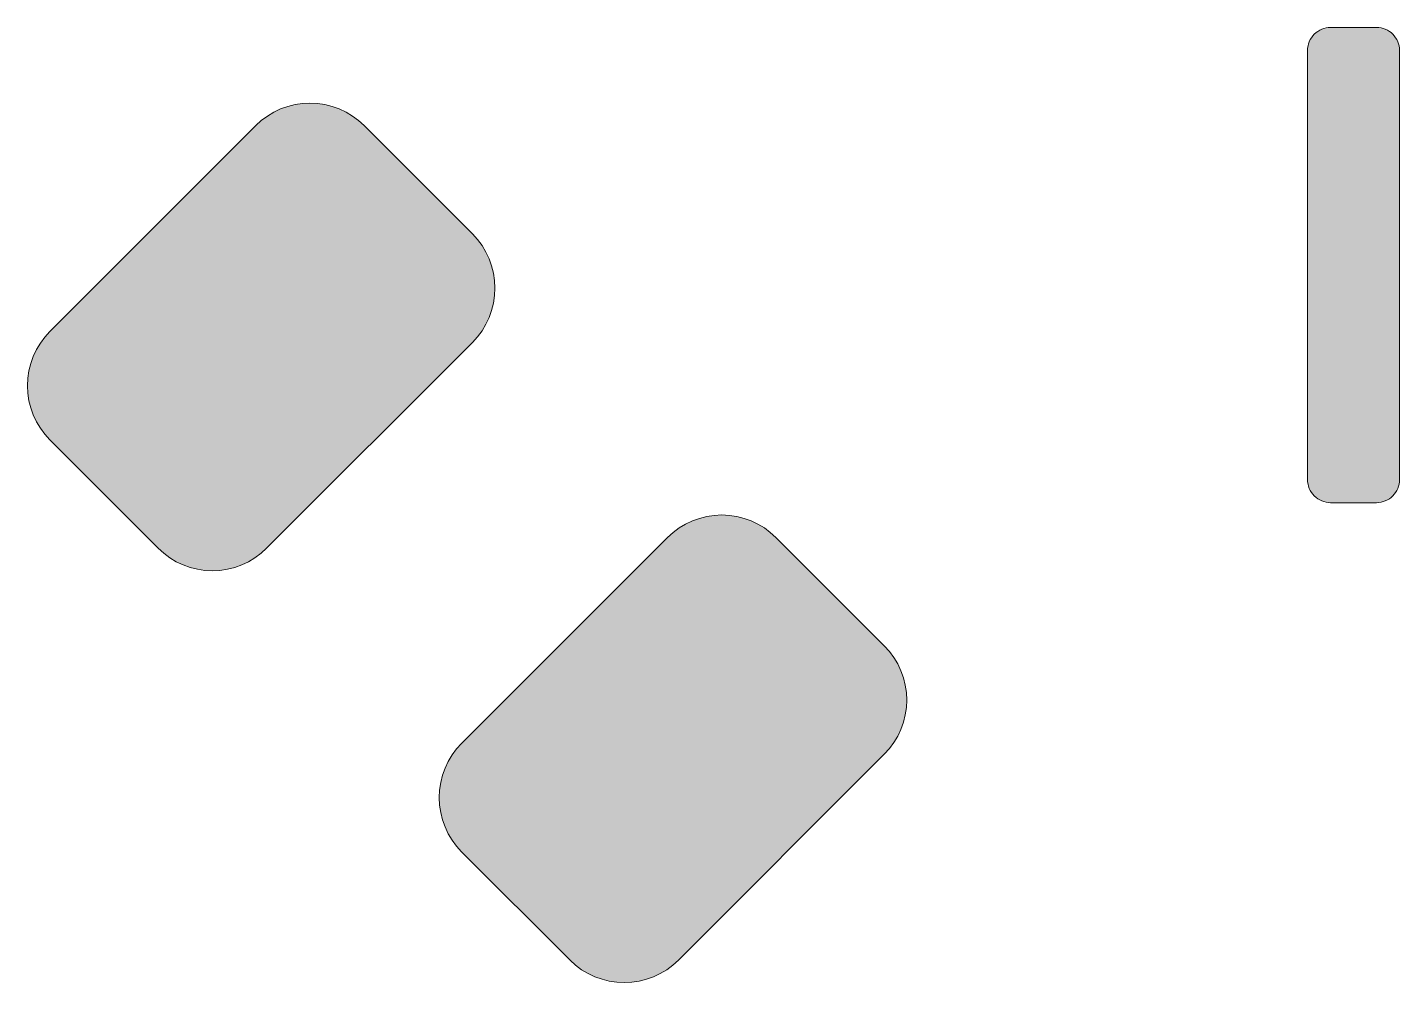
# Model space of a CAD drawing. Header units: millimetres. Extents: x -16.3 to 39.6, y -103.9 to -60.4.
# Drawn here: x 2.142 to 6.618, y -99.038 to -95.922 of the extents above; entities that cross this region are included whole.
import ezdxf

# ---------------------------------------------------------------- set-up
doc = ezdxf.new("R2010")
doc.units = ezdxf.units.MM
doc.header["$MEASUREMENT"] = 0
doc.layers.add('Camada 1', color=7, linetype='Continuous')

msp = doc.modelspace()

# ---------------------------------------------------------------- hatches: boundary and pattern name
at = {"layer": 'Camada 1', "true_color": 0x840000}
h = msp.add_hatch(color=16, dxfattribs=at)
edge = h.paths.add_edge_path()
edge.add_spline(control_points=[(6.5505, -95.9228), (6.5505, -95.9228), (6.5579, -95.9238), (6.5579, -95.9238), (6.5579, -95.9238), (6.565, -95.9256), (6.565, -95.9256), (6.565, -95.9256), (6.5719, -95.9281), (6.5719, -95.9281), (6.5719, -95.9281), (6.5787, -95.9312), (6.5787, -95.9312), (6.5787, -95.9312), (6.5851, -95.935), (6.5851, -95.935), (6.5851, -95.935), (6.5909, -95.9393), (6.5909, -95.9393), (6.5909, -95.9393), (6.5963, -95.9444), (6.5963, -95.9444), (6.5963, -95.9444), (6.6013, -95.9497), (6.6013, -95.9497), (6.6013, -95.9497), (6.6057, -95.9558), (6.6057, -95.9558), (6.6057, -95.9558), (6.6095, -95.9619), (6.6095, -95.9619), (6.6095, -95.9619), (6.6125, -95.9688), (6.6125, -95.9688), (6.6125, -95.9688), (6.6151, -95.9756), (6.6151, -95.9756), (6.6151, -95.9756), (6.6168, -95.9827), (6.6168, -95.9827), (6.6168, -95.9827), (6.6178, -95.9901), (6.6178, -95.9901), (6.6178, -95.9901), (6.6184, -95.9975), (6.6184, -95.9975), (6.6184, -95.9975), (6.6184, -97.3973), (6.6184, -97.3973), (6.6184, -97.3973), (6.6178, -97.4046), (6.6178, -97.4046), (6.6178, -97.4046), (6.6168, -97.412), (6.6168, -97.412), (6.6168, -97.412), (6.6151, -97.4191), (6.6151, -97.4191), (6.6151, -97.4191), (6.6125, -97.426), (6.6125, -97.426), (6.6125, -97.426), (6.6095, -97.4328), (6.6095, -97.4328), (6.6095, -97.4328), (6.6057, -97.4389), (6.6057, -97.4389), (6.6057, -97.4389), (6.6013, -97.445), (6.6013, -97.445), (6.6013, -97.445), (6.5963, -97.4503), (6.5963, -97.4503), (6.5963, -97.4503), (6.5909, -97.4554), (6.5909, -97.4554), (6.5909, -97.4554), (6.5851, -97.4597), (6.5851, -97.4597), (6.5851, -97.4597), (6.5787, -97.4635), (6.5787, -97.4635), (6.5787, -97.4635), (6.5719, -97.4666), (6.5719, -97.4666), (6.5719, -97.4666), (6.565, -97.4691), (6.565, -97.4691), (6.565, -97.4691), (6.5579, -97.4709), (6.5579, -97.4709), (6.5579, -97.4709), (6.5505, -97.4719), (6.5505, -97.4719), (6.5505, -97.4719), (6.5432, -97.4724), (6.5432, -97.4724), (6.5432, -97.4724), (6.3933, -97.4724), (6.3933, -97.4724), (6.3933, -97.4724), (6.3859, -97.4719), (6.3859, -97.4719), (6.3859, -97.4719), (6.3786, -97.4709), (6.3786, -97.4709), (6.3786, -97.4709), (6.3715, -97.4691), (6.3715, -97.4691), (6.3715, -97.4691), (6.3646, -97.4666), (6.3646, -97.4666), (6.3646, -97.4666), (6.358, -97.4635), (6.358, -97.4635), (6.358, -97.4635), (6.3517, -97.4597), (6.3517, -97.4597), (6.3517, -97.4597), (6.3458, -97.4554), (6.3458, -97.4554), (6.3458, -97.4554), (6.3402, -97.4503), (6.3402, -97.4503), (6.3402, -97.4503), (6.3354, -97.445), (6.3354, -97.445), (6.3354, -97.445), (6.3308, -97.4389), (6.3308, -97.4389), (6.3308, -97.4389), (6.3273, -97.4328), (6.3273, -97.4328), (6.3273, -97.4328), (6.324, -97.426), (6.324, -97.426), (6.324, -97.426), (6.3214, -97.4191), (6.3214, -97.4191), (6.3214, -97.4191), (6.3197, -97.412), (6.3197, -97.412), (6.3197, -97.412), (6.3186, -97.4046), (6.3186, -97.4046), (6.3186, -97.4046), (6.3184, -97.3973), (6.3184, -97.3973), (6.3184, -97.3973), (6.3184, -95.9975), (6.3184, -95.9975), (6.3184, -95.9975), (6.3186, -95.9901), (6.3186, -95.9901), (6.3186, -95.9901), (6.3197, -95.9827), (6.3197, -95.9827), (6.3197, -95.9827), (6.3214, -95.9756), (6.3214, -95.9756), (6.3214, -95.9756), (6.324, -95.9688), (6.324, -95.9688), (6.324, -95.9688), (6.3273, -95.9619), (6.3273, -95.9619), (6.3273, -95.9619), (6.3308, -95.9558), (6.3308, -95.9558), (6.3308, -95.9558), (6.3354, -95.9497), (6.3354, -95.9497), (6.3354, -95.9497), (6.3402, -95.9444), (6.3402, -95.9444), (6.3402, -95.9444), (6.3458, -95.9393), (6.3458, -95.9393), (6.3458, -95.9393), (6.3517, -95.935), (6.3517, -95.935), (6.3517, -95.935), (6.358, -95.9312), (6.358, -95.9312), (6.358, -95.9312), (6.3646, -95.9281), (6.3646, -95.9281), (6.3646, -95.9281), (6.3715, -95.9256), (6.3715, -95.9256), (6.3715, -95.9256), (6.3786, -95.9238), (6.3786, -95.9238), (6.3786, -95.9238), (6.3859, -95.9228), (6.3859, -95.9228), (6.3859, -95.9228), (6.3933, -95.9223), (6.3933, -95.9223), (6.3933, -95.9223), (6.5432, -95.9223), (6.5432, -95.9223), (6.5432, -95.9223), (6.5505, -95.9228), (6.5505, -95.9228)], knot_values=[0, 0, 0, 0, 0.014706, 0.014706, 0.014706, 0.029412, 0.029412, 0.029412, 0.044118, 0.044118, 0.044118, 0.058824, 0.058824, 0.058824, 0.073529, 0.073529, 0.073529, 0.088235, 0.088235, 0.088235, 0.102941, 0.102941, 0.102941, 0.117647, 0.117647, 0.117647, 0.132353, 0.132353, 0.132353, 0.147059, 0.147059, 0.147059, 0.161765, 0.161765, 0.161765, 0.176471, 0.176471, 0.176471, 0.191176, 0.191176, 0.191176, 0.205882, 0.205882, 0.205882, 0.220588, 0.220588, 0.220588, 0.235294, 0.235294, 0.235294, 0.25, 0.25, 0.25, 0.264706, 0.264706, 0.264706, 0.279412, 0.279412, 0.279412, 0.294118, 0.294118, 0.294118, 0.308824, 0.308824, 0.308824, 0.323529, 0.323529, 0.323529, 0.338235, 0.338235, 0.338235, 0.352941, 0.352941, 0.352941, 0.367647, 0.367647, 0.367647, 0.382353, 0.382353, 0.382353, 0.397059, 0.397059, 0.397059, 0.411765, 0.411765, 0.411765, 0.426471, 0.426471, 0.426471, 0.441176, 0.441176, 0.441176, 0.455882, 0.455882, 0.455882, 0.470588, 0.470588, 0.470588, 0.485294, 0.485294, 0.485294, 0.5, 0.5, 0.5, 0.514706, 0.514706, 0.514706, 0.529412, 0.529412, 0.529412, 0.544118, 0.544118, 0.544118, 0.558824, 0.558824, 0.558824, 0.573529, 0.573529, 0.573529, 0.588235, 0.588235, 0.588235, 0.602941, 0.602941, 0.602941, 0.617647, 0.617647, 0.617647, 0.632353, 0.632353, 0.632353, 0.647059, 0.647059, 0.647059, 0.661765, 0.661765, 0.661765, 0.676471, 0.676471, 0.676471, 0.691176, 0.691176, 0.691176, 0.705882, 0.705882, 0.705882, 0.720588, 0.720588, 0.720588, 0.735294, 0.735294, 0.735294, 0.75, 0.75, 0.75, 0.764706, 0.764706, 0.764706, 0.779412, 0.779412, 0.779412, 0.794118, 0.794118, 0.794118, 0.808824, 0.808824, 0.808824, 0.823529, 0.823529, 0.823529, 0.838235, 0.838235, 0.838235, 0.852941, 0.852941, 0.852941, 0.867647, 0.867647, 0.867647, 0.882353, 0.882353, 0.882353, 0.897059, 0.897059, 0.897059, 0.911765, 0.911765, 0.911765, 0.926471, 0.926471, 0.926471, 0.941176, 0.941176, 0.941176, 0.955882, 0.955882, 0.955882, 0.970588, 0.970588, 0.970588, 0.985294, 0.985294, 0.985294, 1, 1, 1, 1], degree=3, periodic=1)
h = msp.add_hatch(color=16, dxfattribs=at)
edge = h.paths.add_edge_path()
edge.add_spline(control_points=[(3.088, -96.1702), (3.088, -96.1702), (3.1124, -96.174), (3.1124, -96.174), (3.1124, -96.174), (3.136, -96.1798), (3.136, -96.1798), (3.136, -96.1798), (3.1591, -96.1882), (3.1591, -96.1882), (3.1591, -96.1882), (3.1815, -96.1986), (3.1815, -96.1986), (3.1815, -96.1986), (3.2026, -96.2113), (3.2026, -96.2113), (3.2026, -96.2113), (3.2221, -96.2258), (3.2221, -96.2258), (3.2221, -96.2258), (3.2404, -96.2423), (3.2404, -96.2423), (3.2404, -96.2423), (3.594, -96.5959), (3.594, -96.5959), (3.594, -96.5959), (3.6102, -96.6142), (3.6102, -96.6142), (3.6102, -96.6142), (3.625, -96.6337), (3.625, -96.6337), (3.625, -96.6337), (3.6377, -96.6548), (3.6377, -96.6548), (3.6377, -96.6548), (3.6481, -96.6769), (3.6481, -96.6769), (3.6481, -96.6769), (3.6562, -96.7), (3.6562, -96.7), (3.6562, -96.7), (3.6623, -96.7239), (3.6623, -96.7239), (3.6623, -96.7239), (3.6659, -96.748), (3.6659, -96.748), (3.6659, -96.748), (3.6671, -96.7727), (3.6671, -96.7727), (3.6671, -96.7727), (3.6659, -96.7971), (3.6659, -96.7971), (3.6659, -96.7971), (3.6623, -96.8214), (3.6623, -96.8214), (3.6623, -96.8214), (3.6562, -96.8453), (3.6562, -96.8453), (3.6562, -96.8453), (3.6481, -96.8684), (3.6481, -96.8684), (3.6481, -96.8684), (3.6377, -96.8905), (3.6377, -96.8905), (3.6377, -96.8905), (3.625, -96.9116), (3.625, -96.9116), (3.625, -96.9116), (3.6102, -96.9312), (3.6102, -96.9312), (3.6102, -96.9312), (3.594, -96.9495), (3.594, -96.9495), (3.594, -96.9495), (2.9221, -97.6213), (2.9221, -97.6213), (2.9221, -97.6213), (2.9039, -97.6375), (2.9039, -97.6375), (2.9039, -97.6375), (2.8843, -97.6523), (2.8843, -97.6523), (2.8843, -97.6523), (2.8632, -97.665), (2.8632, -97.665), (2.8632, -97.665), (2.8411, -97.6754), (2.8411, -97.6754), (2.8411, -97.6754), (2.818, -97.6835), (2.818, -97.6835), (2.818, -97.6835), (2.7941, -97.6896), (2.7941, -97.6896), (2.7941, -97.6896), (2.7697, -97.6932), (2.7697, -97.6932), (2.7697, -97.6932), (2.7454, -97.6944), (2.7454, -97.6944), (2.7454, -97.6944), (2.7207, -97.6932), (2.7207, -97.6932), (2.7207, -97.6932), (2.6966, -97.6896), (2.6966, -97.6896), (2.6966, -97.6896), (2.6727, -97.6835), (2.6727, -97.6835), (2.6727, -97.6835), (2.6496, -97.6754), (2.6496, -97.6754), (2.6496, -97.6754), (2.6275, -97.665), (2.6275, -97.665), (2.6275, -97.665), (2.6064, -97.6523), (2.6064, -97.6523), (2.6064, -97.6523), (2.5869, -97.6375), (2.5869, -97.6375), (2.5869, -97.6375), (2.5686, -97.6213), (2.5686, -97.6213), (2.5686, -97.6213), (2.215, -97.2677), (2.215, -97.2677), (2.215, -97.2677), (2.1985, -97.2494), (2.1985, -97.2494), (2.1985, -97.2494), (2.184, -97.2299), (2.184, -97.2299), (2.184, -97.2299), (2.1713, -97.2088), (2.1713, -97.2088), (2.1713, -97.2088), (2.1609, -97.1864), (2.1609, -97.1864), (2.1609, -97.1864), (2.1525, -97.1633), (2.1525, -97.1633), (2.1525, -97.1633), (2.1467, -97.1397), (2.1467, -97.1397), (2.1467, -97.1397), (2.1429, -97.1153), (2.1429, -97.1153), (2.1429, -97.1153), (2.1419, -97.0909), (2.1419, -97.0909), (2.1419, -97.0909), (2.1429, -97.0663), (2.1429, -97.0663), (2.1429, -97.0663), (2.1467, -97.0422), (2.1467, -97.0422), (2.1467, -97.0422), (2.1525, -97.0183), (2.1525, -97.0183), (2.1525, -97.0183), (2.1609, -96.9952), (2.1609, -96.9952), (2.1609, -96.9952), (2.1713, -96.9731), (2.1713, -96.9731), (2.1713, -96.9731), (2.184, -96.952), (2.184, -96.952), (2.184, -96.952), (2.1985, -96.9322), (2.1985, -96.9322), (2.1985, -96.9322), (2.215, -96.9141), (2.215, -96.9141), (2.215, -96.9141), (2.8868, -96.2423), (2.8868, -96.2423), (2.8868, -96.2423), (2.9049, -96.2258), (2.9049, -96.2258), (2.9049, -96.2258), (2.9247, -96.2113), (2.9247, -96.2113), (2.9247, -96.2113), (2.9458, -96.1986), (2.9458, -96.1986), (2.9458, -96.1986), (2.9679, -96.1882), (2.9679, -96.1882), (2.9679, -96.1882), (2.991, -96.1798), (2.991, -96.1798), (2.991, -96.1798), (3.0149, -96.174), (3.0149, -96.174), (3.0149, -96.174), (3.039, -96.1702), (3.039, -96.1702), (3.039, -96.1702), (3.0636, -96.1692), (3.0636, -96.1692), (3.0636, -96.1692), (3.088, -96.1702), (3.088, -96.1702)], knot_values=[0, 0, 0, 0, 0.014706, 0.014706, 0.014706, 0.029412, 0.029412, 0.029412, 0.044118, 0.044118, 0.044118, 0.058824, 0.058824, 0.058824, 0.073529, 0.073529, 0.073529, 0.088235, 0.088235, 0.088235, 0.102941, 0.102941, 0.102941, 0.117647, 0.117647, 0.117647, 0.132353, 0.132353, 0.132353, 0.147059, 0.147059, 0.147059, 0.161765, 0.161765, 0.161765, 0.176471, 0.176471, 0.176471, 0.191176, 0.191176, 0.191176, 0.205882, 0.205882, 0.205882, 0.220588, 0.220588, 0.220588, 0.235294, 0.235294, 0.235294, 0.25, 0.25, 0.25, 0.264706, 0.264706, 0.264706, 0.279412, 0.279412, 0.279412, 0.294118, 0.294118, 0.294118, 0.308824, 0.308824, 0.308824, 0.323529, 0.323529, 0.323529, 0.338235, 0.338235, 0.338235, 0.352941, 0.352941, 0.352941, 0.367647, 0.367647, 0.367647, 0.382353, 0.382353, 0.382353, 0.397059, 0.397059, 0.397059, 0.411765, 0.411765, 0.411765, 0.426471, 0.426471, 0.426471, 0.441176, 0.441176, 0.441176, 0.455882, 0.455882, 0.455882, 0.470588, 0.470588, 0.470588, 0.485294, 0.485294, 0.485294, 0.5, 0.5, 0.5, 0.514706, 0.514706, 0.514706, 0.529412, 0.529412, 0.529412, 0.544118, 0.544118, 0.544118, 0.558824, 0.558824, 0.558824, 0.573529, 0.573529, 0.573529, 0.588235, 0.588235, 0.588235, 0.602941, 0.602941, 0.602941, 0.617647, 0.617647, 0.617647, 0.632353, 0.632353, 0.632353, 0.647059, 0.647059, 0.647059, 0.661765, 0.661765, 0.661765, 0.676471, 0.676471, 0.676471, 0.691176, 0.691176, 0.691176, 0.705882, 0.705882, 0.705882, 0.720588, 0.720588, 0.720588, 0.735294, 0.735294, 0.735294, 0.75, 0.75, 0.75, 0.764706, 0.764706, 0.764706, 0.779412, 0.779412, 0.779412, 0.794118, 0.794118, 0.794118, 0.808824, 0.808824, 0.808824, 0.823529, 0.823529, 0.823529, 0.838235, 0.838235, 0.838235, 0.852941, 0.852941, 0.852941, 0.867647, 0.867647, 0.867647, 0.882353, 0.882353, 0.882353, 0.897059, 0.897059, 0.897059, 0.911765, 0.911765, 0.911765, 0.926471, 0.926471, 0.926471, 0.941176, 0.941176, 0.941176, 0.955882, 0.955882, 0.955882, 0.970588, 0.970588, 0.970588, 0.985294, 0.985294, 0.985294, 1, 1, 1, 1], degree=3, periodic=1)
h = msp.add_hatch(color=16, dxfattribs=at)
edge = h.paths.add_edge_path()
edge.add_spline(control_points=[(4.4317, -97.5138), (4.4317, -97.5138), (4.4558, -97.5174), (4.4558, -97.5174), (4.4558, -97.5174), (4.4797, -97.5235), (4.4797, -97.5235), (4.4797, -97.5235), (4.5028, -97.5316), (4.5028, -97.5316), (4.5028, -97.5316), (4.5249, -97.542), (4.5249, -97.542), (4.5249, -97.542), (4.546, -97.5547), (4.546, -97.5547), (4.546, -97.5547), (4.5655, -97.5695), (4.5655, -97.5695), (4.5655, -97.5695), (4.5838, -97.5857), (4.5838, -97.5857), (4.5838, -97.5857), (4.9374, -97.9393), (4.9374, -97.9393), (4.9374, -97.9393), (4.9539, -97.9576), (4.9539, -97.9576), (4.9539, -97.9576), (4.9684, -97.9771), (4.9684, -97.9771), (4.9684, -97.9771), (4.9811, -97.9982), (4.9811, -97.9982), (4.9811, -97.9982), (4.9915, -98.0206), (4.9915, -98.0206), (4.9915, -98.0206), (4.9999, -98.0437), (4.9999, -98.0437), (4.9999, -98.0437), (5.0057, -98.0673), (5.0057, -98.0673), (5.0057, -98.0673), (5.0095, -98.0917), (5.0095, -98.0917), (5.0095, -98.0917), (5.0105, -98.1161), (5.0105, -98.1161), (5.0105, -98.1161), (5.0095, -98.1407), (5.0095, -98.1407), (5.0095, -98.1407), (5.0057, -98.1648), (5.0057, -98.1648), (5.0057, -98.1648), (4.9999, -98.1887), (4.9999, -98.1887), (4.9999, -98.1887), (4.9915, -98.2118), (4.9915, -98.2118), (4.9915, -98.2118), (4.9811, -98.2339), (4.9811, -98.2339), (4.9811, -98.2339), (4.9684, -98.255), (4.9684, -98.255), (4.9684, -98.255), (4.9539, -98.2748), (4.9539, -98.2748), (4.9539, -98.2748), (4.9374, -98.2929), (4.9374, -98.2929), (4.9374, -98.2929), (4.2656, -98.9647), (4.2656, -98.9647), (4.2656, -98.9647), (4.2475, -98.9812), (4.2475, -98.9812), (4.2475, -98.9812), (4.2277, -98.9957), (4.2277, -98.9957), (4.2277, -98.9957), (4.2066, -99.0083), (4.2066, -99.0083), (4.2066, -99.0083), (4.1845, -99.0187), (4.1845, -99.0187), (4.1845, -99.0187), (4.1614, -99.0271), (4.1614, -99.0271), (4.1614, -99.0271), (4.1375, -99.0329), (4.1375, -99.0329), (4.1375, -99.0329), (4.1134, -99.0367), (4.1134, -99.0367), (4.1134, -99.0367), (4.0888, -99.0377), (4.0888, -99.0377), (4.0888, -99.0377), (4.0644, -99.0367), (4.0644, -99.0367), (4.0644, -99.0367), (4.04, -99.0329), (4.04, -99.0329), (4.04, -99.0329), (4.0164, -99.0271), (4.0164, -99.0271), (4.0164, -99.0271), (3.9933, -99.0187), (3.9933, -99.0187), (3.9933, -99.0187), (3.9709, -99.0083), (3.9709, -99.0083), (3.9709, -99.0083), (3.9498, -98.9957), (3.9498, -98.9957), (3.9498, -98.9957), (3.9303, -98.9812), (3.9303, -98.9812), (3.9303, -98.9812), (3.912, -98.9647), (3.912, -98.9647), (3.912, -98.9647), (3.5584, -98.6111), (3.5584, -98.6111), (3.5584, -98.6111), (3.5422, -98.5928), (3.5422, -98.5928), (3.5422, -98.5928), (3.5274, -98.5733), (3.5274, -98.5733), (3.5274, -98.5733), (3.5147, -98.5522), (3.5147, -98.5522), (3.5147, -98.5522), (3.5043, -98.5301), (3.5043, -98.5301), (3.5043, -98.5301), (3.4962, -98.507), (3.4962, -98.507), (3.4962, -98.507), (3.4901, -98.4831), (3.4901, -98.4831), (3.4901, -98.4831), (3.4865, -98.459), (3.4865, -98.459), (3.4865, -98.459), (3.4853, -98.4343), (3.4853, -98.4343), (3.4853, -98.4343), (3.4865, -98.41), (3.4865, -98.41), (3.4865, -98.41), (3.4901, -98.3856), (3.4901, -98.3856), (3.4901, -98.3856), (3.4962, -98.3617), (3.4962, -98.3617), (3.4962, -98.3617), (3.5043, -98.3386), (3.5043, -98.3386), (3.5043, -98.3386), (3.5147, -98.3165), (3.5147, -98.3165), (3.5147, -98.3165), (3.5274, -98.2954), (3.5274, -98.2954), (3.5274, -98.2954), (3.5422, -98.2758), (3.5422, -98.2758), (3.5422, -98.2758), (3.5584, -98.2576), (3.5584, -98.2576), (3.5584, -98.2576), (4.2302, -97.5857), (4.2302, -97.5857), (4.2302, -97.5857), (4.2485, -97.5695), (4.2485, -97.5695), (4.2485, -97.5695), (4.2681, -97.5547), (4.2681, -97.5547), (4.2681, -97.5547), (4.2892, -97.542), (4.2892, -97.542), (4.2892, -97.542), (4.3113, -97.5316), (4.3113, -97.5316), (4.3113, -97.5316), (4.3344, -97.5235), (4.3344, -97.5235), (4.3344, -97.5235), (4.3583, -97.5174), (4.3583, -97.5174), (4.3583, -97.5174), (4.3826, -97.5138), (4.3826, -97.5138), (4.3826, -97.5138), (4.407, -97.5126), (4.407, -97.5126), (4.407, -97.5126), (4.4317, -97.5138), (4.4317, -97.5138)], knot_values=[0, 0, 0, 0, 0.014706, 0.014706, 0.014706, 0.029412, 0.029412, 0.029412, 0.044118, 0.044118, 0.044118, 0.058824, 0.058824, 0.058824, 0.073529, 0.073529, 0.073529, 0.088235, 0.088235, 0.088235, 0.102941, 0.102941, 0.102941, 0.117647, 0.117647, 0.117647, 0.132353, 0.132353, 0.132353, 0.147059, 0.147059, 0.147059, 0.161765, 0.161765, 0.161765, 0.176471, 0.176471, 0.176471, 0.191176, 0.191176, 0.191176, 0.205882, 0.205882, 0.205882, 0.220588, 0.220588, 0.220588, 0.235294, 0.235294, 0.235294, 0.25, 0.25, 0.25, 0.264706, 0.264706, 0.264706, 0.279412, 0.279412, 0.279412, 0.294118, 0.294118, 0.294118, 0.308824, 0.308824, 0.308824, 0.323529, 0.323529, 0.323529, 0.338235, 0.338235, 0.338235, 0.352941, 0.352941, 0.352941, 0.367647, 0.367647, 0.367647, 0.382353, 0.382353, 0.382353, 0.397059, 0.397059, 0.397059, 0.411765, 0.411765, 0.411765, 0.426471, 0.426471, 0.426471, 0.441176, 0.441176, 0.441176, 0.455882, 0.455882, 0.455882, 0.470588, 0.470588, 0.470588, 0.485294, 0.485294, 0.485294, 0.5, 0.5, 0.5, 0.514706, 0.514706, 0.514706, 0.529412, 0.529412, 0.529412, 0.544118, 0.544118, 0.544118, 0.558824, 0.558824, 0.558824, 0.573529, 0.573529, 0.573529, 0.588235, 0.588235, 0.588235, 0.602941, 0.602941, 0.602941, 0.617647, 0.617647, 0.617647, 0.632353, 0.632353, 0.632353, 0.647059, 0.647059, 0.647059, 0.661765, 0.661765, 0.661765, 0.676471, 0.676471, 0.676471, 0.691176, 0.691176, 0.691176, 0.705882, 0.705882, 0.705882, 0.720588, 0.720588, 0.720588, 0.735294, 0.735294, 0.735294, 0.75, 0.75, 0.75, 0.764706, 0.764706, 0.764706, 0.779412, 0.779412, 0.779412, 0.794118, 0.794118, 0.794118, 0.808824, 0.808824, 0.808824, 0.823529, 0.823529, 0.823529, 0.838235, 0.838235, 0.838235, 0.852941, 0.852941, 0.852941, 0.867647, 0.867647, 0.867647, 0.882353, 0.882353, 0.882353, 0.897059, 0.897059, 0.897059, 0.911765, 0.911765, 0.911765, 0.926471, 0.926471, 0.926471, 0.941176, 0.941176, 0.941176, 0.955882, 0.955882, 0.955882, 0.970588, 0.970588, 0.970588, 0.985294, 0.985294, 0.985294, 1, 1, 1, 1], degree=3, periodic=1)

# ---------------------------------------------------------------- linework, layer by layer
at = {"layer": 'Camada 1', "color": 16, "lineweight": 0}
for points in [[(6.5505, -95.9228), (6.5505, -95.9228), (6.5579, -95.9238), (6.5579, -95.9238), (6.5579, -95.9238), (6.565, -95.9256), (6.565, -95.9256), (6.565, -95.9256), (6.5719, -95.9281), (6.5719, -95.9281), (6.5719, -95.9281), (6.5787, -95.9312), (6.5787, -95.9312), (6.5787, -95.9312), (6.5851, -95.935), (6.5851, -95.935), (6.5851, -95.935), (6.5909, -95.9393), (6.5909, -95.9393), (6.5909, -95.9393), (6.5963, -95.9444), (6.5963, -95.9444), (6.5963, -95.9444), (6.6013, -95.9497), (6.6013, -95.9497), (6.6013, -95.9497), (6.6057, -95.9558), (6.6057, -95.9558), (6.6057, -95.9558), (6.6095, -95.9619), (6.6095, -95.9619), (6.6095, -95.9619), (6.6125, -95.9688), (6.6125, -95.9688), (6.6125, -95.9688), (6.6151, -95.9756), (6.6151, -95.9756), (6.6151, -95.9756), (6.6168, -95.9827), (6.6168, -95.9827), (6.6168, -95.9827), (6.6178, -95.9901), (6.6178, -95.9901), (6.6178, -95.9901), (6.6184, -95.9975), (6.6184, -95.9975), (6.6184, -95.9975), (6.6184, -97.3973), (6.6184, -97.3973), (6.6184, -97.3973), (6.6178, -97.4046), (6.6178, -97.4046), (6.6178, -97.4046), (6.6168, -97.412), (6.6168, -97.412), (6.6168, -97.412), (6.6151, -97.4191), (6.6151, -97.4191), (6.6151, -97.4191), (6.6125, -97.426), (6.6125, -97.426), (6.6125, -97.426), (6.6095, -97.4328), (6.6095, -97.4328), (6.6095, -97.4328), (6.6057, -97.4389), (6.6057, -97.4389), (6.6057, -97.4389), (6.6013, -97.445), (6.6013, -97.445), (6.6013, -97.445), (6.5963, -97.4503), (6.5963, -97.4503), (6.5963, -97.4503), (6.5909, -97.4554), (6.5909, -97.4554), (6.5909, -97.4554), (6.5851, -97.4597), (6.5851, -97.4597), (6.5851, -97.4597), (6.5787, -97.4635), (6.5787, -97.4635), (6.5787, -97.4635), (6.5719, -97.4666), (6.5719, -97.4666), (6.5719, -97.4666), (6.565, -97.4691), (6.565, -97.4691), (6.565, -97.4691), (6.5579, -97.4709), (6.5579, -97.4709), (6.5579, -97.4709), (6.5505, -97.4719), (6.5505, -97.4719), (6.5505, -97.4719), (6.5432, -97.4724), (6.5432, -97.4724), (6.5432, -97.4724), (6.3933, -97.4724), (6.3933, -97.4724), (6.3933, -97.4724), (6.3859, -97.4719), (6.3859, -97.4719), (6.3859, -97.4719), (6.3786, -97.4709), (6.3786, -97.4709), (6.3786, -97.4709), (6.3715, -97.4691), (6.3715, -97.4691), (6.3715, -97.4691), (6.3646, -97.4666), (6.3646, -97.4666), (6.3646, -97.4666), (6.358, -97.4635), (6.358, -97.4635), (6.358, -97.4635), (6.3517, -97.4597), (6.3517, -97.4597), (6.3517, -97.4597), (6.3458, -97.4554), (6.3458, -97.4554), (6.3458, -97.4554), (6.3402, -97.4503), (6.3402, -97.4503), (6.3402, -97.4503), (6.3354, -97.445), (6.3354, -97.445), (6.3354, -97.445), (6.3308, -97.4389), (6.3308, -97.4389), (6.3308, -97.4389), (6.3273, -97.4328), (6.3273, -97.4328), (6.3273, -97.4328), (6.324, -97.426), (6.324, -97.426), (6.324, -97.426), (6.3214, -97.4191), (6.3214, -97.4191), (6.3214, -97.4191), (6.3197, -97.412), (6.3197, -97.412), (6.3197, -97.412), (6.3186, -97.4046), (6.3186, -97.4046), (6.3186, -97.4046), (6.3184, -97.3973), (6.3184, -97.3973), (6.3184, -97.3973), (6.3184, -95.9975), (6.3184, -95.9975), (6.3184, -95.9975), (6.3186, -95.9901), (6.3186, -95.9901), (6.3186, -95.9901), (6.3197, -95.9827), (6.3197, -95.9827), (6.3197, -95.9827), (6.3214, -95.9756), (6.3214, -95.9756), (6.3214, -95.9756), (6.324, -95.9688), (6.324, -95.9688), (6.324, -95.9688), (6.3273, -95.9619), (6.3273, -95.9619), (6.3273, -95.9619), (6.3308, -95.9558), (6.3308, -95.9558), (6.3308, -95.9558), (6.3354, -95.9497), (6.3354, -95.9497), (6.3354, -95.9497), (6.3402, -95.9444), (6.3402, -95.9444), (6.3402, -95.9444), (6.3458, -95.9393), (6.3458, -95.9393), (6.3458, -95.9393), (6.3517, -95.935), (6.3517, -95.935), (6.3517, -95.935), (6.358, -95.9312), (6.358, -95.9312), (6.358, -95.9312), (6.3646, -95.9281), (6.3646, -95.9281), (6.3646, -95.9281), (6.3715, -95.9256), (6.3715, -95.9256), (6.3715, -95.9256), (6.3786, -95.9238), (6.3786, -95.9238), (6.3786, -95.9238), (6.3859, -95.9228), (6.3859, -95.9228), (6.3859, -95.9228), (6.3933, -95.9223), (6.3933, -95.9223), (6.3933, -95.9223), (6.5432, -95.9223), (6.5432, -95.9223), (6.5432, -95.9223), (6.5505, -95.9228), (6.5505, -95.9228)], [(3.088, -96.1702), (3.088, -96.1702), (3.1124, -96.174), (3.1124, -96.174), (3.1124, -96.174), (3.136, -96.1798), (3.136, -96.1798), (3.136, -96.1798), (3.1591, -96.1882), (3.1591, -96.1882), (3.1591, -96.1882), (3.1815, -96.1986), (3.1815, -96.1986), (3.1815, -96.1986), (3.2026, -96.2113), (3.2026, -96.2113), (3.2026, -96.2113), (3.2221, -96.2258), (3.2221, -96.2258), (3.2221, -96.2258), (3.2404, -96.2423), (3.2404, -96.2423), (3.2404, -96.2423), (3.594, -96.5959), (3.594, -96.5959), (3.594, -96.5959), (3.6102, -96.6142), (3.6102, -96.6142), (3.6102, -96.6142), (3.625, -96.6337), (3.625, -96.6337), (3.625, -96.6337), (3.6377, -96.6548), (3.6377, -96.6548), (3.6377, -96.6548), (3.6481, -96.6769), (3.6481, -96.6769), (3.6481, -96.6769), (3.6562, -96.7), (3.6562, -96.7), (3.6562, -96.7), (3.6623, -96.7239), (3.6623, -96.7239), (3.6623, -96.7239), (3.6659, -96.748), (3.6659, -96.748), (3.6659, -96.748), (3.6671, -96.7727), (3.6671, -96.7727), (3.6671, -96.7727), (3.6659, -96.7971), (3.6659, -96.7971), (3.6659, -96.7971), (3.6623, -96.8214), (3.6623, -96.8214), (3.6623, -96.8214), (3.6562, -96.8453), (3.6562, -96.8453), (3.6562, -96.8453), (3.6481, -96.8684), (3.6481, -96.8684), (3.6481, -96.8684), (3.6377, -96.8905), (3.6377, -96.8905), (3.6377, -96.8905), (3.625, -96.9116), (3.625, -96.9116), (3.625, -96.9116), (3.6102, -96.9312), (3.6102, -96.9312), (3.6102, -96.9312), (3.594, -96.9495), (3.594, -96.9495), (3.594, -96.9495), (2.9221, -97.6213), (2.9221, -97.6213), (2.9221, -97.6213), (2.9039, -97.6375), (2.9039, -97.6375), (2.9039, -97.6375), (2.8843, -97.6523), (2.8843, -97.6523), (2.8843, -97.6523), (2.8632, -97.665), (2.8632, -97.665), (2.8632, -97.665), (2.8411, -97.6754), (2.8411, -97.6754), (2.8411, -97.6754), (2.818, -97.6835), (2.818, -97.6835), (2.818, -97.6835), (2.7941, -97.6896), (2.7941, -97.6896), (2.7941, -97.6896), (2.7697, -97.6932), (2.7697, -97.6932), (2.7697, -97.6932), (2.7454, -97.6944), (2.7454, -97.6944), (2.7454, -97.6944), (2.7207, -97.6932), (2.7207, -97.6932), (2.7207, -97.6932), (2.6966, -97.6896), (2.6966, -97.6896), (2.6966, -97.6896), (2.6727, -97.6835), (2.6727, -97.6835), (2.6727, -97.6835), (2.6496, -97.6754), (2.6496, -97.6754), (2.6496, -97.6754), (2.6275, -97.665), (2.6275, -97.665), (2.6275, -97.665), (2.6064, -97.6523), (2.6064, -97.6523), (2.6064, -97.6523), (2.5869, -97.6375), (2.5869, -97.6375), (2.5869, -97.6375), (2.5686, -97.6213), (2.5686, -97.6213), (2.5686, -97.6213), (2.215, -97.2677), (2.215, -97.2677), (2.215, -97.2677), (2.1985, -97.2494), (2.1985, -97.2494), (2.1985, -97.2494), (2.184, -97.2299), (2.184, -97.2299), (2.184, -97.2299), (2.1713, -97.2088), (2.1713, -97.2088), (2.1713, -97.2088), (2.1609, -97.1864), (2.1609, -97.1864), (2.1609, -97.1864), (2.1525, -97.1633), (2.1525, -97.1633), (2.1525, -97.1633), (2.1467, -97.1397), (2.1467, -97.1397), (2.1467, -97.1397), (2.1429, -97.1153), (2.1429, -97.1153), (2.1429, -97.1153), (2.1419, -97.0909), (2.1419, -97.0909), (2.1419, -97.0909), (2.1429, -97.0663), (2.1429, -97.0663), (2.1429, -97.0663), (2.1467, -97.0422), (2.1467, -97.0422), (2.1467, -97.0422), (2.1525, -97.0183), (2.1525, -97.0183), (2.1525, -97.0183), (2.1609, -96.9952), (2.1609, -96.9952), (2.1609, -96.9952), (2.1713, -96.9731), (2.1713, -96.9731), (2.1713, -96.9731), (2.184, -96.952), (2.184, -96.952), (2.184, -96.952), (2.1985, -96.9322), (2.1985, -96.9322), (2.1985, -96.9322), (2.215, -96.9141), (2.215, -96.9141), (2.215, -96.9141), (2.8868, -96.2423), (2.8868, -96.2423), (2.8868, -96.2423), (2.9049, -96.2258), (2.9049, -96.2258), (2.9049, -96.2258), (2.9247, -96.2113), (2.9247, -96.2113), (2.9247, -96.2113), (2.9458, -96.1986), (2.9458, -96.1986), (2.9458, -96.1986), (2.9679, -96.1882), (2.9679, -96.1882), (2.9679, -96.1882), (2.991, -96.1798), (2.991, -96.1798), (2.991, -96.1798), (3.0149, -96.174), (3.0149, -96.174), (3.0149, -96.174), (3.039, -96.1702), (3.039, -96.1702), (3.039, -96.1702), (3.0636, -96.1692), (3.0636, -96.1692), (3.0636, -96.1692), (3.088, -96.1702), (3.088, -96.1702)], [(4.4317, -97.5138), (4.4317, -97.5138), (4.4558, -97.5174), (4.4558, -97.5174), (4.4558, -97.5174), (4.4797, -97.5235), (4.4797, -97.5235), (4.4797, -97.5235), (4.5028, -97.5316), (4.5028, -97.5316), (4.5028, -97.5316), (4.5249, -97.542), (4.5249, -97.542), (4.5249, -97.542), (4.546, -97.5547), (4.546, -97.5547), (4.546, -97.5547), (4.5655, -97.5695), (4.5655, -97.5695), (4.5655, -97.5695), (4.5838, -97.5857), (4.5838, -97.5857), (4.5838, -97.5857), (4.9374, -97.9393), (4.9374, -97.9393), (4.9374, -97.9393), (4.9539, -97.9576), (4.9539, -97.9576), (4.9539, -97.9576), (4.9684, -97.9771), (4.9684, -97.9771), (4.9684, -97.9771), (4.9811, -97.9982), (4.9811, -97.9982), (4.9811, -97.9982), (4.9915, -98.0206), (4.9915, -98.0206), (4.9915, -98.0206), (4.9999, -98.0437), (4.9999, -98.0437), (4.9999, -98.0437), (5.0057, -98.0673), (5.0057, -98.0673), (5.0057, -98.0673), (5.0095, -98.0917), (5.0095, -98.0917), (5.0095, -98.0917), (5.0105, -98.1161), (5.0105, -98.1161), (5.0105, -98.1161), (5.0095, -98.1407), (5.0095, -98.1407), (5.0095, -98.1407), (5.0057, -98.1648), (5.0057, -98.1648), (5.0057, -98.1648), (4.9999, -98.1887), (4.9999, -98.1887), (4.9999, -98.1887), (4.9915, -98.2118), (4.9915, -98.2118), (4.9915, -98.2118), (4.9811, -98.2339), (4.9811, -98.2339), (4.9811, -98.2339), (4.9684, -98.255), (4.9684, -98.255), (4.9684, -98.255), (4.9539, -98.2748), (4.9539, -98.2748), (4.9539, -98.2748), (4.9374, -98.2929), (4.9374, -98.2929), (4.9374, -98.2929), (4.2656, -98.9647), (4.2656, -98.9647), (4.2656, -98.9647), (4.2475, -98.9812), (4.2475, -98.9812), (4.2475, -98.9812), (4.2277, -98.9957), (4.2277, -98.9957), (4.2277, -98.9957), (4.2066, -99.0083), (4.2066, -99.0083), (4.2066, -99.0083), (4.1845, -99.0187), (4.1845, -99.0187), (4.1845, -99.0187), (4.1614, -99.0271), (4.1614, -99.0271), (4.1614, -99.0271), (4.1375, -99.0329), (4.1375, -99.0329), (4.1375, -99.0329), (4.1134, -99.0367), (4.1134, -99.0367), (4.1134, -99.0367), (4.0888, -99.0377), (4.0888, -99.0377), (4.0888, -99.0377), (4.0644, -99.0367), (4.0644, -99.0367), (4.0644, -99.0367), (4.04, -99.0329), (4.04, -99.0329), (4.04, -99.0329), (4.0164, -99.0271), (4.0164, -99.0271), (4.0164, -99.0271), (3.9933, -99.0187), (3.9933, -99.0187), (3.9933, -99.0187), (3.9709, -99.0083), (3.9709, -99.0083), (3.9709, -99.0083), (3.9498, -98.9957), (3.9498, -98.9957), (3.9498, -98.9957), (3.9303, -98.9812), (3.9303, -98.9812), (3.9303, -98.9812), (3.912, -98.9647), (3.912, -98.9647), (3.912, -98.9647), (3.5584, -98.6111), (3.5584, -98.6111), (3.5584, -98.6111), (3.5422, -98.5928), (3.5422, -98.5928), (3.5422, -98.5928), (3.5274, -98.5733), (3.5274, -98.5733), (3.5274, -98.5733), (3.5147, -98.5522), (3.5147, -98.5522), (3.5147, -98.5522), (3.5043, -98.5301), (3.5043, -98.5301), (3.5043, -98.5301), (3.4962, -98.507), (3.4962, -98.507), (3.4962, -98.507), (3.4901, -98.4831), (3.4901, -98.4831), (3.4901, -98.4831), (3.4865, -98.459), (3.4865, -98.459), (3.4865, -98.459), (3.4853, -98.4343), (3.4853, -98.4343), (3.4853, -98.4343), (3.4865, -98.41), (3.4865, -98.41), (3.4865, -98.41), (3.4901, -98.3856), (3.4901, -98.3856), (3.4901, -98.3856), (3.4962, -98.3617), (3.4962, -98.3617), (3.4962, -98.3617), (3.5043, -98.3386), (3.5043, -98.3386), (3.5043, -98.3386), (3.5147, -98.3165), (3.5147, -98.3165), (3.5147, -98.3165), (3.5274, -98.2954), (3.5274, -98.2954), (3.5274, -98.2954), (3.5422, -98.2758), (3.5422, -98.2758), (3.5422, -98.2758), (3.5584, -98.2576), (3.5584, -98.2576), (3.5584, -98.2576), (4.2302, -97.5857), (4.2302, -97.5857), (4.2302, -97.5857), (4.2485, -97.5695), (4.2485, -97.5695), (4.2485, -97.5695), (4.2681, -97.5547), (4.2681, -97.5547), (4.2681, -97.5547), (4.2892, -97.542), (4.2892, -97.542), (4.2892, -97.542), (4.3113, -97.5316), (4.3113, -97.5316), (4.3113, -97.5316), (4.3344, -97.5235), (4.3344, -97.5235), (4.3344, -97.5235), (4.3583, -97.5174), (4.3583, -97.5174), (4.3583, -97.5174), (4.3826, -97.5138), (4.3826, -97.5138), (4.3826, -97.5138), (4.407, -97.5126), (4.407, -97.5126), (4.407, -97.5126), (4.4317, -97.5138), (4.4317, -97.5138)]]:
    msp.add_open_spline(points, degree=3, knots=[0, 0, 0, 0, 0.014706, 0.014706, 0.014706, 0.029412, 0.029412, 0.029412, 0.044118, 0.044118, 0.044118, 0.058824, 0.058824, 0.058824, 0.073529, 0.073529, 0.073529, 0.088235, 0.088235, 0.088235, 0.102941, 0.102941, 0.102941, 0.117647, 0.117647, 0.117647, 0.132353, 0.132353, 0.132353, 0.147059, 0.147059, 0.147059, 0.161765, 0.161765, 0.161765, 0.176471, 0.176471, 0.176471, 0.191176, 0.191176, 0.191176, 0.205882, 0.205882, 0.205882, 0.220588, 0.220588, 0.220588, 0.235294, 0.235294, 0.235294, 0.25, 0.25, 0.25, 0.264706, 0.264706, 0.264706, 0.279412, 0.279412, 0.279412, 0.294118, 0.294118, 0.294118, 0.308824, 0.308824, 0.308824, 0.323529, 0.323529, 0.323529, 0.338235, 0.338235, 0.338235, 0.352941, 0.352941, 0.352941, 0.367647, 0.367647, 0.367647, 0.382353, 0.382353, 0.382353, 0.397059, 0.397059, 0.397059, 0.411765, 0.411765, 0.411765, 0.426471, 0.426471, 0.426471, 0.441176, 0.441176, 0.441176, 0.455882, 0.455882, 0.455882, 0.470588, 0.470588, 0.470588, 0.485294, 0.485294, 0.485294, 0.5, 0.5, 0.5, 0.514706, 0.514706, 0.514706, 0.529412, 0.529412, 0.529412, 0.544118, 0.544118, 0.544118, 0.558824, 0.558824, 0.558824, 0.573529, 0.573529, 0.573529, 0.588235, 0.588235, 0.588235, 0.602941, 0.602941, 0.602941, 0.617647, 0.617647, 0.617647, 0.632353, 0.632353, 0.632353, 0.647059, 0.647059, 0.647059, 0.661765, 0.661765, 0.661765, 0.676471, 0.676471, 0.676471, 0.691176, 0.691176, 0.691176, 0.705882, 0.705882, 0.705882, 0.720588, 0.720588, 0.720588, 0.735294, 0.735294, 0.735294, 0.75, 0.75, 0.75, 0.764706, 0.764706, 0.764706, 0.779412, 0.779412, 0.779412, 0.794118, 0.794118, 0.794118, 0.808824, 0.808824, 0.808824, 0.823529, 0.823529, 0.823529, 0.838235, 0.838235, 0.838235, 0.852941, 0.852941, 0.852941, 0.867647, 0.867647, 0.867647, 0.882353, 0.882353, 0.882353, 0.897059, 0.897059, 0.897059, 0.911765, 0.911765, 0.911765, 0.926471, 0.926471, 0.926471, 0.941176, 0.941176, 0.941176, 0.955882, 0.955882, 0.955882, 0.970588, 0.970588, 0.970588, 0.985294, 0.985294, 0.985294, 1, 1, 1, 1], dxfattribs=at)

doc.saveas('drawing.dxf')
